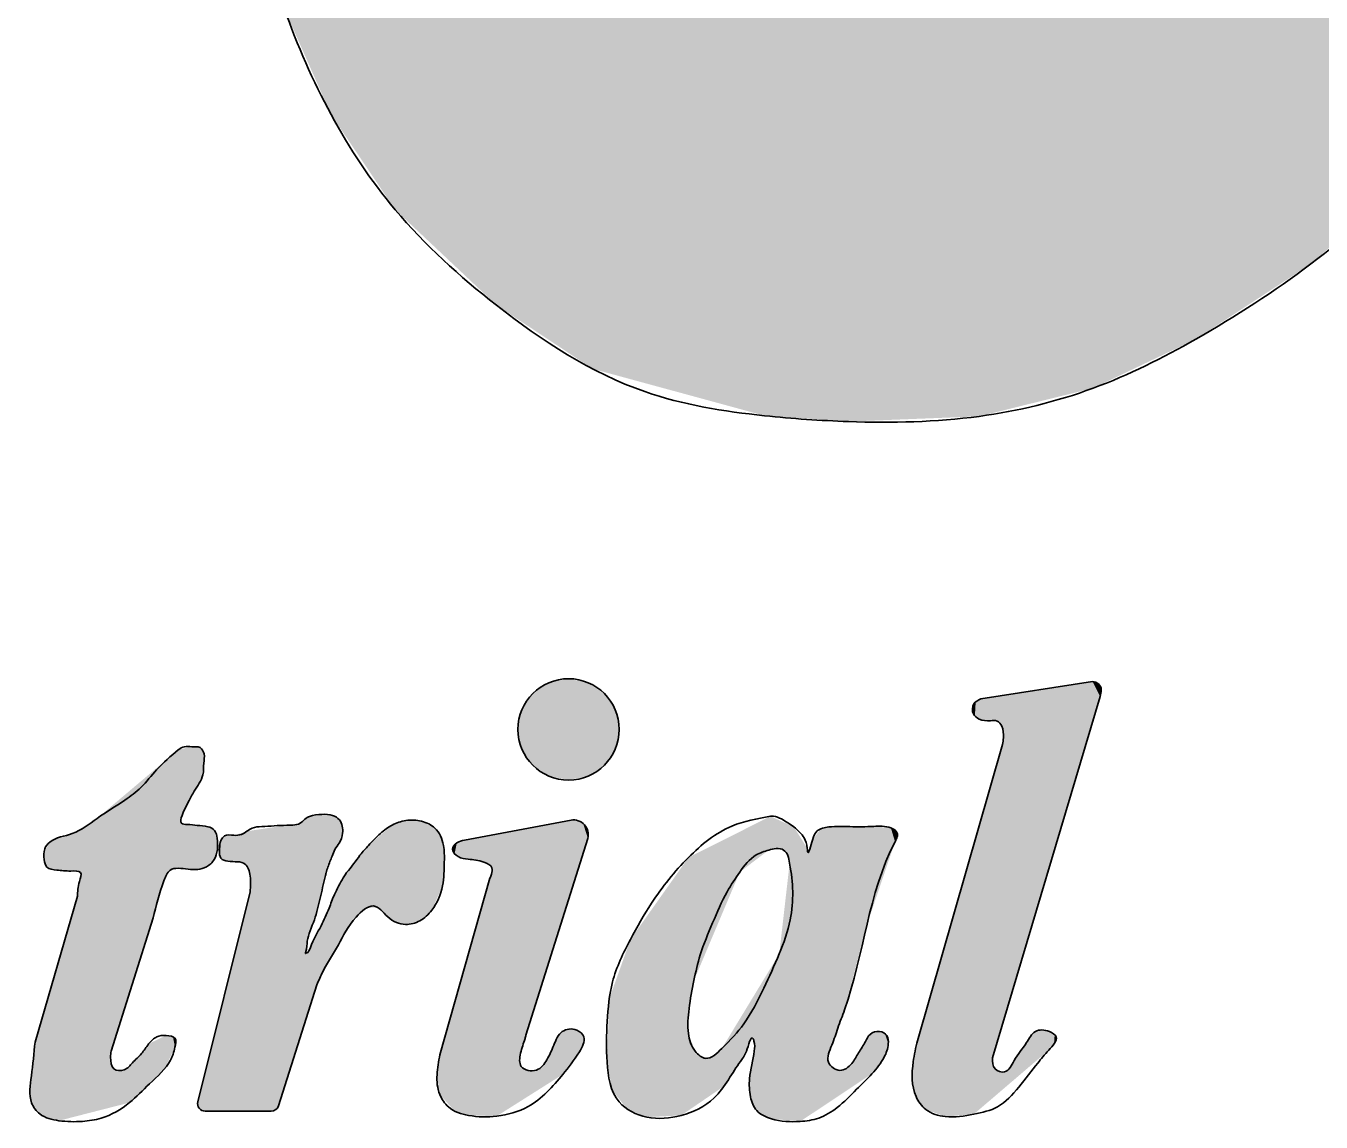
# Model space of a CAD drawing. Extents: x 23 to 587, y 4 to 413.
# Drawn here: x 474.889 to 479.053, y 39.554 to 43.079 of the extents above; entities that cross this region are included whole.
import ezdxf

# ---------------------------------------------------------------- set-up
doc = ezdxf.new("R2010")
doc.units = 0
doc.layers.get('0').update_dxf_attribs({"lineweight": 13})
doc.layers.add('6', color=7, linetype='Continuous', lineweight=13)

# ---------------------------------------------------------------- blocks, each defined once
blk = doc.blocks.new('BLOCK627')
at = {"color": 7, "lineweight": 5}
for points in [[(474.9324, 47.6715), (473.7604, 42.2609), (473.1884, 43.8401), (473.3863, 41.9557)], [(474.9324, 47.6715), (476.421, 47.6715), (473.7604, 42.2609), (474.0386, 42.6115)]]:
    blk.add_solid(points, dxfattribs=at)
blk = doc.blocks.new('BLOCK628')
at = {"color": 7, "lineweight": 5}
for points in [[(476.3907, 46.7468), (476.4017, 42.1808), (476.9801, 47.3324)], [(476.4017, 42.1808), (476.7608, 44.7726), (476.9801, 47.3324)], [(476.0575, 46.2802), (476.0759, 42.4878), (476.3907, 46.7468), (476.4017, 42.1808)], [(475.7695, 45.6832), (475.8699, 42.7935), (476.0575, 46.2802), (476.0759, 42.4878)], [(475.6338, 45.2181), (475.7198, 43.1333), (475.7695, 45.6832), (475.8699, 42.7935)], [(476.7105, 41.9761), (476.7515, 44.3018), (476.4017, 42.1808), (476.7608, 44.7726)], [(477.2635, 41.8254), (476.7923, 44.0704), (476.7105, 41.9761), (476.7515, 44.3018)], [(479.3503, 42.6019), (479.0871, 44.3065), (479.0188, 42.3127), (478.8783, 43.9149)], [(477.1854, 43.4338), (476.9398, 43.7217), (477.2635, 41.8254), (476.7923, 44.0704)], [(479.0188, 42.3127), (478.8783, 43.9149), (478.6507, 42.0719), (478.5855, 43.5708)], [(478.6507, 42.0719), (478.5855, 43.5708), (478.3202, 41.914), (478.2807, 43.3273)], [(477.1854, 43.4338), (477.2635, 41.8254), (477.4414, 43.2767), (477.5333, 41.8066)], [(478.3202, 41.914), (478.2807, 43.3273), (478.1072, 43.2458)], [(477.4414, 43.2767), (477.5333, 41.8066), (477.731, 43.2017), (477.9537, 41.8233)], [(477.731, 43.2017), (477.9537, 41.8233), (478.1072, 43.2458), (478.3202, 41.914)]]:
    blk.add_solid(points, dxfattribs=at)
blk = doc.blocks.new('BLOCK640')
at = {"color": 7, "lineweight": 5}
for points in [[(475.1174, 40.5306), (475.3787, 40.7514), (475.1611, 39.7625), (475.1628, 39.7824)], [(475.3787, 40.7514), (475.2979, 40.2103), (475.1628, 39.7824)], [(475.3787, 40.7514), (475.3439, 40.3548), (475.2979, 40.2103), (475.3322, 40.3295)], [(475.3787, 40.7514), (475.3865, 40.5211), (475.3439, 40.3548), (475.3688, 40.3697)], [(475.3787, 40.7514), (475.4217, 40.761), (475.3865, 40.5211), (475.387, 40.5269)], [(475.387, 40.5269), (475.4217, 40.761), (475.3907, 40.5397)], [(475.3907, 40.5397), (475.4217, 40.761), (475.4299, 40.6184), (475.4403, 40.7606)], [(475.4299, 40.6184), (475.4403, 40.7606), (475.451, 40.6525), (475.4544, 40.7529)], [(475.451, 40.6525), (475.4544, 40.7529), (475.4606, 40.7084), (475.4616, 40.7376)], [(475.4606, 40.7084), (475.4616, 40.7376), (475.4625, 40.7278)], [(475.1174, 40.5306), (475.0568, 40.3605), (475.0378, 40.4815), (475.0495, 40.3614)], [(475.1174, 40.5306), (475.0652, 40.3543), (475.0568, 40.3605), (475.0623, 40.3583)], [(475.1174, 40.5306), (475.1611, 39.7625), (475.0652, 40.3543), (475.0657, 40.3488)], [(475.4101, 40.3672), (475.3688, 40.3697), (475.3876, 40.5164), (475.3865, 40.5211)], [(474.9653, 40.4541), (474.9875, 40.4667), (474.9877, 40.3645), (475.0378, 40.4815)], [(474.9877, 40.3645), (475.0378, 40.4815), (475.0331, 40.3612), (475.0495, 40.3614)], [(475.4101, 40.3672), (475.3876, 40.5164), (475.3936, 40.5122), (475.3889, 40.5146)], [(475.3936, 40.5122), (475.4072, 40.511), (475.4101, 40.3672), (475.439, 40.5079)], [(475.4101, 40.3672), (475.439, 40.5079), (475.4507, 40.3679), (475.4739, 40.5037)], [(475.4507, 40.3679), (475.4739, 40.5037), (475.4687, 40.3743), (475.4939, 40.3983)], [(475.4739, 40.5037), (475.4895, 40.4971), (475.4939, 40.3983), (475.4996, 40.4844)], [(475.4939, 40.3983), (475.4996, 40.4844), (475.5023, 40.4193), (475.5033, 40.4668)], [(474.9653, 40.4541), (474.9519, 40.3807), (474.9467, 40.4215), (474.9478, 40.3978)], [(474.9653, 40.4541), (474.9877, 40.3645), (474.9519, 40.3807), (474.965, 40.3686)], [(475.1646, 39.735), (474.995, 39.5584), (475.0607, 40.3275), (475.0541, 40.2801)], [(475.1646, 39.735), (475.0607, 40.3275), (475.1611, 39.7625), (475.0657, 40.3488)], [(474.907, 39.6158), (474.918, 39.8113), (474.9331, 39.58), (475.0541, 40.2801)], [(474.9331, 39.58), (475.0541, 40.2801), (474.9519, 39.5691), (474.995, 39.5584)], [(474.9014, 39.6436), (474.9063, 39.7023), (474.907, 39.6158), (474.918, 39.8113)], [(475.2315, 39.7449), (475.2833, 39.8056), (475.3352, 39.7258), (475.3393, 39.8325)], [(475.3352, 39.7258), (475.3393, 39.8325), (475.3679, 39.7947), (475.3614, 39.8285)], [(475.3679, 39.7947), (475.3614, 39.8285), (475.3709, 39.8149)], [(475.2217, 39.6165), (474.995, 39.5584), (475.1812, 39.7204), (475.1646, 39.735)], [(475.2217, 39.6165), (475.1812, 39.7204), (475.2149, 39.7278), (475.2047, 39.7218)], [(475.2217, 39.6165), (475.2149, 39.7278), (475.3352, 39.7258), (475.2315, 39.7449)]]:
    blk.add_solid(points, dxfattribs=at)
blk = doc.blocks.new('BLOCK641')
at = {"color": 7, "lineweight": 5}
for points in [[(475.7877, 40.0973), (475.7611, 40.5112), (475.8009, 40.5369), (475.7859, 40.528)], [(475.7877, 40.0973), (475.8009, 40.5369), (475.7879, 40.0982)], [(475.8009, 40.5369), (475.7986, 40.1579), (475.7879, 40.0982)], [(475.8404, 40.5435), (475.8162, 40.2045), (475.8009, 40.5369), (475.7986, 40.1579)], [(475.8748, 40.5399), (475.8511, 40.3428), (475.8404, 40.5435), (475.8162, 40.2045)], [(475.8748, 40.5399), (475.8731, 40.4094), (475.8511, 40.3428)], [(475.8967, 40.5255), (475.8961, 40.4513), (475.8748, 40.5399), (475.8731, 40.4094)], [(475.9038, 40.5128), (475.9068, 40.4827), (475.8967, 40.5255), (475.8961, 40.4513)], [(476.0664, 40.509), (476.1101, 40.5235), (476.0518, 40.2144), (476.0797, 40.1959)], [(476.1101, 40.5235), (476.1092, 40.1893), (476.0797, 40.1959)], [(476.1609, 40.521), (476.155, 40.2011), (476.1101, 40.5235), (476.1092, 40.1893)], [(476.2036, 40.4989), (476.1938, 40.2356), (476.1609, 40.521), (476.155, 40.2011)], [(475.538, 40.3927), (475.5577, 40.4761), (475.5781, 40.39), (475.599, 40.4891)], [(475.5781, 40.39), (475.599, 40.4891), (475.6017, 40.3734)], [(475.7273, 40.5084), (475.6017, 40.3734), (475.599, 40.4891)], [(475.7273, 40.5084), (475.6775, 39.5891), (475.6017, 40.3734), (475.6098, 40.3451)], [(475.7273, 40.5084), (475.6813, 39.5894), (475.6775, 39.5891), (475.6794, 39.5892)], [(475.7273, 40.5084), (475.685, 39.5903), (475.6813, 39.5894), (475.6832, 39.5898)], [(475.7273, 40.5084), (475.6885, 39.5918), (475.685, 39.5903), (475.6868, 39.591)], [(475.7273, 40.5084), (475.6918, 39.5938), (475.6885, 39.5918), (475.6902, 39.5927)], [(475.7273, 40.5084), (475.6947, 39.5963), (475.6918, 39.5938), (475.6933, 39.595)], [(475.7273, 40.5084), (475.6972, 39.5992), (475.6947, 39.5963), (475.696, 39.5977)], [(475.7273, 40.5084), (475.6992, 39.6025), (475.6972, 39.5992), (475.6982, 39.6008)], [(475.7273, 40.5084), (475.7006, 39.606), (475.6992, 39.6025), (475.7, 39.6042)], [(475.7877, 40.0973), (475.7006, 39.606), (475.7611, 40.5112), (475.7273, 40.5084)], [(476.0664, 40.509), (476.0518, 40.2144), (475.9903, 40.4437), (476.022, 40.2423)], [(476.2281, 40.3136), (476.1938, 40.2356), (476.2166, 40.4832), (476.2036, 40.4989)], [(476.2281, 40.3136), (476.2166, 40.4832), (476.2339, 40.3911), (476.2314, 40.4436)], [(475.5162, 40.461), (475.5123, 40.4095), (475.5104, 40.4271)], [(475.5217, 40.3976), (475.5123, 40.4095), (475.5227, 40.4705), (475.5162, 40.461)], [(475.5217, 40.3976), (475.5227, 40.4705), (475.538, 40.3927)], [(475.5227, 40.4705), (475.5362, 40.4769), (475.538, 40.3927), (475.5577, 40.4761)], [(475.9091, 40.3397), (475.9206, 40.357), (475.9504, 40.2133), (475.9903, 40.4437)], [(475.9504, 40.2133), (475.9903, 40.4437), (475.9872, 40.2443), (476.022, 40.2423)], [(475.6093, 40.2948), (475.6098, 40.3451), (475.4647, 39.5891), (475.6775, 39.5891)], [(475.8241, 39.9952), (475.8633, 40.2418), (475.8932, 40.124), (475.9091, 40.3397)], [(475.8932, 40.124), (475.9091, 40.3397), (475.9504, 40.2133)], [(475.6093, 40.2948), (475.4427, 39.6031), (475.4412, 39.6192), (475.4417, 39.6057)], [(475.6093, 40.2948), (475.4456, 39.5984), (475.4427, 39.6031), (475.444, 39.6007)], [(475.6093, 40.2948), (475.4495, 39.5945), (475.4456, 39.5984), (475.4474, 39.5964)], [(475.6093, 40.2948), (475.4541, 39.5916), (475.4495, 39.5945), (475.4517, 39.5929)], [(475.6093, 40.2948), (475.4593, 39.5897), (475.4541, 39.5916), (475.4566, 39.5905)], [(475.6093, 40.2948), (475.4647, 39.5891), (475.4593, 39.5897), (475.462, 39.5893)], [(475.7993, 40.1054), (475.8035, 40.1157), (475.8241, 39.9952), (475.8633, 40.2418)], [(475.8241, 39.9952), (475.7889, 40.0966), (475.7993, 40.1054), (475.7962, 40.101)], [(475.8241, 39.9952), (475.7006, 39.606), (475.7889, 40.0966), (475.7877, 40.0973)], [(475.4407, 39.6165), (475.4406, 39.611), (475.4405, 39.6138)], [(475.441, 39.6083), (475.4406, 39.611), (475.4412, 39.6192), (475.4407, 39.6165)], [(475.441, 39.6083), (475.4412, 39.6192), (475.4417, 39.6057)]]:
    blk.add_solid(points, dxfattribs=at)
blk = doc.blocks.new('BLOCK642')
at = {"color": 7, "lineweight": 5}
for points in [[(476.6414, 40.5248), (476.3611, 40.3897), (476.299, 40.4609), (476.3105, 40.3993)], [(476.6414, 40.5248), (476.3878, 40.365), (476.3611, 40.3897), (476.3811, 40.3794)], [(476.4026, 39.5731), (476.3856, 40.3514), (476.6414, 40.5248), (476.3878, 40.365)], [(476.4026, 39.5731), (476.6414, 40.5248), (476.4767, 39.7453), (476.4791, 39.7753)], [(476.4791, 39.7753), (476.6414, 40.5248), (476.4964, 39.8336)], [(476.6954, 40.4663), (476.4964, 39.8336), (476.6473, 40.5255), (476.6414, 40.5248)], [(476.6954, 40.4663), (476.6473, 40.5255), (476.6591, 40.5246), (476.6533, 40.5254)], [(476.6954, 40.4663), (476.6591, 40.5246), (476.6703, 40.5208), (476.6648, 40.5231)], [(476.6954, 40.4663), (476.6703, 40.5208), (476.6802, 40.5144), (476.6754, 40.5179)], [(476.6954, 40.4663), (476.6802, 40.5144), (476.6882, 40.5057), (476.6845, 40.5103)], [(476.6954, 40.4663), (476.6882, 40.5057), (476.6913, 40.5007)], [(476.6913, 40.5007), (476.6938, 40.4953), (476.6954, 40.4663), (476.6956, 40.4897)], [(476.6954, 40.4663), (476.6956, 40.4897), (476.6966, 40.4721), (476.6966, 40.4839)], [(476.6966, 40.4721), (476.6966, 40.4839), (476.697, 40.478)], [(476.2629, 40.4221), (476.2625, 40.4388), (476.2669, 40.4165), (476.2741, 40.4516)], [(476.2782, 40.4075), (476.2669, 40.4165), (476.299, 40.4609), (476.2741, 40.4516)], [(476.2782, 40.4075), (476.299, 40.4609), (476.3105, 40.3993)], [(476.2667, 39.5898), (476.2191, 39.643), (476.3807, 40.3388), (476.2195, 39.7701)], [(476.2667, 39.5898), (476.3807, 40.3388), (476.3116, 39.5754)], [(476.4026, 39.5731), (476.3116, 39.5754), (476.3856, 40.3514), (476.3807, 40.3388)], [(476.6151, 39.7074), (476.6129, 39.8449), (476.6681, 39.7797), (476.6352, 39.8529)], [(476.6352, 39.8529), (476.6597, 39.8496), (476.6681, 39.7797), (476.6775, 39.8366)], [(476.6151, 39.7074), (476.5858, 39.801), (476.6129, 39.8449), (476.6012, 39.8328)], [(476.6681, 39.7797), (476.6775, 39.8366), (476.6798, 39.8013), (476.6832, 39.8122)], [(476.2195, 39.7701), (476.2191, 39.643), (476.2104, 39.7062)], [(476.6151, 39.7074), (476.5439, 39.7291), (476.5858, 39.801), (476.5636, 39.7543)], [(476.4026, 39.5731), (476.4767, 39.7453), (476.4984, 39.7215), (476.486, 39.728)], [(476.6151, 39.7074), (476.4026, 39.5731), (476.5439, 39.7291), (476.5143, 39.719)], [(476.4026, 39.5731), (476.4984, 39.7215), (476.5143, 39.719)]]:
    blk.add_solid(points, dxfattribs=at)
blk = doc.blocks.new('BLOCK643')
at = {"color": 7, "lineweight": 5}
for points in [[(476.7839, 40.7544), (476.5182, 40.9319), (476.6334, 40.9796), (476.5711, 40.9672)], [(476.7839, 40.7544), (476.6334, 40.9796), (476.7486, 40.9319), (476.6957, 40.9672)], [(476.7839, 40.7544), (476.4706, 40.8167), (476.5182, 40.9319), (476.4829, 40.879)], [(476.7839, 40.7544), (476.7486, 40.9319), (476.7963, 40.8167), (476.7839, 40.879)], [(476.7839, 40.7544), (476.5182, 40.7016), (476.4706, 40.8167), (476.4829, 40.7544)], [(476.7839, 40.7544), (476.6334, 40.6539), (476.5182, 40.7016), (476.5711, 40.6663)], [(476.7839, 40.7544), (476.7486, 40.7016), (476.6334, 40.6539), (476.6957, 40.6663)]]:
    blk.add_solid(points, dxfattribs=at)
blk = doc.blocks.new('BLOCK644')
at = {"color": 7, "lineweight": 5}
for points in [[(477.019, 40.4049), (477.1837, 40.3577), (477.2827, 40.5373), (477.277, 40.4287)], [(477.2827, 40.5373), (477.277, 40.4287), (477.3012, 40.4333)], [(477.3578, 40.5028), (477.2827, 40.5373), (477.3177, 40.4317), (477.3012, 40.4333)], [(477.3578, 40.5028), (477.3177, 40.4317), (477.3442, 40.3863), (477.3348, 40.418)], [(477.3578, 40.5028), (477.3442, 40.3863), (477.4009, 40.4345), (477.3781, 39.5559)], [(477.4673, 39.7641), (477.4434, 40.4964), (477.4066, 40.4247), (477.4177, 40.4609)], [(477.4673, 39.7641), (477.4799, 39.8012), (477.4434, 40.4964), (477.4705, 40.5028)], [(477.6144, 40.5046), (477.4705, 40.5028), (477.5208, 39.9154), (477.4799, 39.8012)], [(477.6144, 40.5046), (477.5208, 39.9154), (477.6832, 40.4554), (477.5931, 40.1898)], [(477.6144, 40.5046), (477.6832, 40.4554), (477.6696, 40.4998)], [(477.6856, 40.4903), (477.6696, 40.4998), (477.69, 40.4717), (477.6832, 40.4554)], [(477.6856, 40.4903), (477.69, 40.4717), (477.69, 40.4831)], [(476.8326, 40.1414), (476.885, 39.5699), (477.019, 40.4049), (476.9955, 39.5754)], [(477.019, 40.4049), (476.9955, 39.5754), (477.0186, 39.8384), (477.0405, 39.7814)], [(477.019, 40.4049), (477.0186, 39.8384), (477.0209, 39.9189)], [(477.0209, 39.9189), (477.0366, 40.0094), (477.019, 40.4049), (477.1837, 40.3577)], [(477.4673, 39.7641), (477.4009, 40.4345), (477.4691, 39.7464), (477.3781, 39.5559)], [(477.4673, 39.7641), (477.4027, 40.4219), (477.4009, 40.4345), (477.402, 40.4251)], [(477.4673, 39.7641), (477.4046, 40.4212), (477.4027, 40.4219), (477.4034, 40.4209)], [(477.4673, 39.7641), (477.4066, 40.4247), (477.4046, 40.4212), (477.4052, 40.4221)], [(477.3108, 40.0945), (477.3781, 39.5559), (477.3442, 40.3863)], [(476.7642, 39.9504), (476.7571, 39.7467), (476.8326, 40.1414), (476.7739, 39.6566)], [(476.7739, 39.6566), (476.8209, 39.5964), (476.8326, 40.1414), (476.885, 39.5699)], [(477.3108, 40.0945), (477.1264, 39.7908), (477.1857, 39.7488), (477.1333, 39.6695)], [(477.3108, 40.0945), (477.1857, 39.7488), (477.2191, 39.8205), (477.2145, 39.8097)], [(477.3108, 40.0945), (477.2191, 39.8205), (477.2221, 39.8241), (477.2211, 39.8233)], [(477.3108, 40.0945), (477.2221, 39.8241), (477.2259, 39.8229), (477.2236, 39.8245)], [(477.3108, 40.0945), (477.2259, 39.8229), (477.2296, 39.8145), (477.2272, 39.8207)], [(477.3108, 40.0945), (477.2296, 39.8145), (477.2521, 39.5793), (477.2307, 39.7824)], [(477.3108, 40.0945), (477.2521, 39.5793), (477.3781, 39.5559), (477.2856, 39.5645)], [(477.6088, 39.7094), (477.5969, 39.829), (477.5656, 39.7765), (477.588, 39.8128)], [(477.6168, 39.8438), (477.5969, 39.829), (477.6482, 39.7626), (477.6088, 39.7094)], [(477.6168, 39.8438), (477.6482, 39.7626), (477.6335, 39.8452)], [(477.6506, 39.8384), (477.6335, 39.8452), (477.6613, 39.8058), (477.6482, 39.7626)], [(477.6506, 39.8384), (477.6613, 39.8058), (477.6602, 39.8241)], [(477.1333, 39.6695), (477.0405, 39.7814), (476.9955, 39.5754)], [(477.1333, 39.6695), (477.0922, 39.7626), (477.0405, 39.7814), (477.062, 39.7628)], [(477.1333, 39.6695), (477.1264, 39.7908), (477.0922, 39.7626), (477.104, 39.7701)], [(477.2307, 39.7824), (477.2153, 39.6934), (477.2294, 39.6039), (477.2184, 39.6352)], [(477.2307, 39.7824), (477.2294, 39.6039), (477.2521, 39.5793)], [(477.6088, 39.7094), (477.5656, 39.7765), (477.5198, 39.7231), (477.544, 39.7426)], [(477.4837, 39.7284), (477.4691, 39.7464), (477.4979, 39.7214), (477.3781, 39.5559)], [(477.6088, 39.7094), (477.5198, 39.7231), (477.3781, 39.5559), (477.4979, 39.7214)]]:
    blk.add_solid(points, dxfattribs=at)
blk = doc.blocks.new('BLOCK645')
at = {"color": 7, "lineweight": 5}
for points in [[(478.3179, 40.9711), (477.9901, 40.8444), (477.9589, 40.9145), (477.9534, 40.85)], [(478.0172, 40.8396), (478.0045, 40.845), (478.3179, 40.9711), (477.9901, 40.8444)], [(478.3179, 40.9711), (478.026, 40.827), (478.0172, 40.8396)], [(478.3422, 40.9227), (478.0313, 40.7898), (478.3179, 40.9711), (478.026, 40.827)], [(478.3422, 40.9227), (478.3179, 40.9711), (478.3435, 40.9542), (478.3315, 40.9666)], [(478.3422, 40.9227), (478.3435, 40.9542), (478.3462, 40.9436)], [(477.9424, 40.9052), (477.9399, 40.8598), (477.9318, 40.8831)], [(477.9589, 40.9145), (477.9534, 40.85), (477.9424, 40.9052), (477.9399, 40.8598)], [(477.9967, 39.7603), (478.0288, 40.768), (478.3422, 40.9227), (478.0313, 40.7898)], [(477.7505, 39.6362), (477.7548, 39.8158), (477.7821, 39.5946), (478.0288, 40.768)], [(477.7821, 39.5946), (478.0288, 40.768), (477.8447, 39.5715), (477.9366, 39.5795)], [(477.9989, 39.735), (477.9366, 39.5795), (477.9967, 39.7603), (478.0288, 40.768)], [(477.7403, 39.6719), (477.7416, 39.7475), (477.7505, 39.6362), (477.7548, 39.8158)], [(478.1775, 39.7855), (478.0661, 39.7516), (478.1232, 39.8356), (478.1058, 39.8094)], [(478.1232, 39.8356), (478.1478, 39.8497), (478.1775, 39.7855), (478.1792, 39.8451)], [(478.1775, 39.7855), (478.1792, 39.8451), (478.1941, 39.8048), (478.1963, 39.8348)], [(478.1941, 39.8048), (478.1963, 39.8348), (478.1998, 39.8145), (478.2009, 39.8281)], [(478.1998, 39.8145), (478.2009, 39.8281), (478.2018, 39.8238)], [(478.1775, 39.7855), (477.9366, 39.5795), (478.0481, 39.7231), (478.0353, 39.7155)], [(478.1775, 39.7855), (478.0481, 39.7231), (478.0661, 39.7516), (478.0547, 39.7316)], [(477.9366, 39.5795), (477.9989, 39.735), (478.0188, 39.7164), (478.0045, 39.725)], [(477.9366, 39.5795), (478.0188, 39.7164), (478.0353, 39.7155)]]:
    blk.add_solid(points, dxfattribs=at)

msp = doc.modelspace()

# ---------------------------------------------------------------- linework, layer by layer
at = {"layer": '6', "color": 7, "lineweight": 35, "ltscale": 0.009086}
msp.add_line((477.9589, 40.9145), (478.3179, 40.9711), dxfattribs=at)
at = {"layer": '6', "color": 7, "lineweight": 35, "ltscale": 0.030318}
msp.add_line((478.3422, 40.9227), (477.9967, 39.7603), dxfattribs=at)
at = {"layer": '6', "color": 7, "lineweight": 35, "ltscale": 0.024773}
msp.add_line((478.0288, 40.768), (477.7548, 39.8157), dxfattribs=at)
at = {"layer": '6', "color": 7, "lineweight": 35, "ltscale": 0.00871}
msp.add_line((476.299, 40.4609), (476.6415, 40.5248), dxfattribs=at)
at = {"layer": '6', "color": 7, "lineweight": 35, "ltscale": 0.01658}
msp.add_line((476.6954, 40.4663), (476.4964, 39.8336), dxfattribs=at)
at = {"layer": '6', "color": 7, "lineweight": 35, "ltscale": 0.014777}
msp.add_line((476.3807, 40.3388), (476.2195, 39.7701), dxfattribs=at)
at = {"layer": '6', "color": 7, "lineweight": 35, "ltscale": 0.012203}
msp.add_line((475.0541, 40.2801), (474.918, 39.8113), dxfattribs=at)
at = {"layer": '6', "color": 7, "lineweight": 35, "ltscale": 0.017405}
msp.add_line((475.4412, 39.6192), (475.6093, 40.2948), dxfattribs=at)
at = {"layer": '6', "color": 7, "lineweight": 35, "ltscale": 0.011218}
msp.add_line((475.2979, 40.2103), (475.1628, 39.7824), dxfattribs=at)
at = {"layer": '6', "color": 7, "lineweight": 35, "ltscale": 0.010206}
msp.add_line((475.8241, 39.9952), (475.7006, 39.606), dxfattribs=at)
at = {"layer": '6', "color": 7, "lineweight": 35, "ltscale": 0.005319}
msp.add_line((475.4647, 39.5891), (475.6775, 39.5891), dxfattribs=at)
at = {"layer": '6', "color": 7, "lineweight": 35}
msp.add_circle((476.6334, 40.8167), 0.1629, dxfattribs=at)
for centre, radius, start, end in [((476.6497, 40.4783), 0.0472, 345.222, 460.0834), ((475.4647, 39.6134), 0.0242, 166.0251, 270), ((475.6775, 39.6134), 0.0242, 270, 342.3956)]:
    msp.add_arc(centre, radius, start, end, dxfattribs=at)
for points, knots in [([(478.0893, 47.8167), (477.9158, 47.7797), (477.5156, 47.6944), (476.9225, 47.3264), (476.4325, 46.8236), (476.0267, 46.2644), (475.704, 45.5983), (475.5606, 44.9156), (475.5128, 44.291), (475.5551, 43.7483), (475.6906, 43.1194), (475.9881, 42.5388), (476.4204, 42.1501), (476.8174, 41.8893), (477.2232, 41.8248), (477.5828, 41.8), (477.941, 41.8068), (478.3219, 41.8994), (478.6763, 42.0781), (479.0257, 42.3045), (479.3882, 42.6231), (479.7265, 43.0184), (480.0199, 43.5279), (480.288, 44.1269), (480.4232, 44.8306), (480.4478, 45.5337), (480.3849, 46.1917), (480.1354, 46.7862), (479.7679, 47.2917), (479.349, 47.6244), (478.9254, 47.7706), (478.5277, 47.8322), (478.2368, 47.8219), (478.0893, 47.8167)], [0, 0, 0, 0, 2.183735, 5.035582, 8.461905, 10.826463, 13.559634, 17.552544, 19.368535, 21.29885, 24.261949, 27.302126, 29.148446, 31.424898, 33.043708, 34.159085, 35.894158, 37.450985, 38.961599, 40.783559, 42.589721, 44.914372, 47.182552, 49.843664, 52.998076, 55.968098, 58.542149, 61.101774, 63.838328, 66.217107, 67.56891, 69.341288, 71.163761, 71.163761, 71.163761, 71.163761]), ([(478.3179, 40.9711), (478.325, 40.9693), (478.3392, 40.9656), (478.349, 40.9433), (478.3444, 40.9296), (478.3422, 40.9227)], [0, 0, 0, 0, 0.0869014, 0.1741679, 0.2620393, 0.2620393, 0.2620393, 0.2620393]), ([(477.9589, 40.9145), (477.9501, 40.9104), (477.9311, 40.9014), (477.9299, 40.8662), (477.9563, 40.8454), (477.9842, 40.8429), (478.0128, 40.8472), (478.0313, 40.8227), (478.0325, 40.7949), (478.0298, 40.7753), (478.0288, 40.768)], [0, 0, 0, 0, 0.1135102, 0.2453343, 0.3476466, 0.5003712, 0.5874598, 0.6789255, 0.8339248, 0.9243751, 0.9243751, 0.9243751, 0.9243751]), ([(475.3787, 40.7514), (475.3546, 40.7307), (475.3114, 40.6936), (475.2632, 40.6305), (475.1966, 40.58), (475.1198, 40.5358), (475.0471, 40.4751), (474.9756, 40.4701), (474.9447, 40.431), (474.9465, 40.4016), (474.9532, 40.3675), (474.9945, 40.3642), (475.0241, 40.3596), (475.0732, 40.3638), (475.0562, 40.3185), (475.0549, 40.2948), (475.0541, 40.2801)], [0, 0, 0, 0, 0.392093, 0.702132, 0.975915, 1.417444, 1.803081, 2.122725, 2.233396, 2.376927, 2.481084, 2.616567, 2.804057, 2.933731, 3.053829, 3.251311, 3.251311, 3.251311, 3.251311]), ([(475.3787, 40.7514), (475.3851, 40.7554), (475.3983, 40.7638), (475.4225, 40.7595), (475.4499, 40.7636), (475.4655, 40.7357), (475.4587, 40.7058), (475.4619, 40.6622), (475.4319, 40.6251), (475.4098, 40.5802), (475.3936, 40.5519), (475.3818, 40.5111), (475.4136, 40.5114), (475.4394, 40.507), (475.4704, 40.5068), (475.4993, 40.4939), (475.5062, 40.4516), (475.5059, 40.4056), (475.4634, 40.3651), (475.4121, 40.3648), (475.3508, 40.377), (475.3198, 40.2998), (475.3073, 40.2489), (475.2979, 40.2103)], [0, 0, 0, 0, 0.089997, 0.186341, 0.297391, 0.397575, 0.518017, 0.674966, 0.918218, 1.077959, 1.281122, 1.384826, 1.462039, 1.593881, 1.738836, 1.840466, 1.948268, 2.233454, 2.376678, 2.620354, 2.859074, 3.022938, 3.534352, 3.534352, 3.534352, 3.534352]), ([(475.6093, 40.2948), (475.6108, 40.3111), (475.6134, 40.3407), (475.597, 40.3972), (475.5493, 40.388), (475.5115, 40.3993), (475.5098, 40.4312), (475.5114, 40.4559), (475.529, 40.4804), (475.5558, 40.4749), (475.5878, 40.4771), (475.6118, 40.5029), (475.6645, 40.5042), (475.7142, 40.5096), (475.7683, 40.508), (475.7859, 40.5294), (475.8074, 40.5413), (475.8386, 40.5441), (475.8726, 40.5436), (475.9045, 40.524), (475.9103, 40.4854), (475.8993, 40.4526), (475.8807, 40.4321), (475.8738, 40.4105), (475.8638, 40.3855), (475.8556, 40.3643), (475.8524, 40.3486), (475.8511, 40.3428)], [0, 0, 0, 0, 0.207629, 0.379347, 0.612066, 0.711633, 0.81615, 0.958139, 1.027443, 1.154516, 1.253434, 1.42092, 1.547559, 1.879699, 2.081223, 2.141475, 2.2136, 2.378533, 2.521562, 2.629363, 2.810693, 2.947796, 3.051019, 3.145936, 3.224639, 3.384139, 3.430919, 3.430919, 3.430919, 3.430919]), ([(475.9091, 40.3397), (475.919, 40.3553), (475.9339, 40.3714), (475.9606, 40.4118), (475.9922, 40.4456), (476.0246, 40.4809), (476.0667, 40.512), (476.1108, 40.5265), (476.1607, 40.5247), (476.2115, 40.5004), (476.2346, 40.4495), (476.2339, 40.3825), (476.2327, 40.3094), (476.2031, 40.2402), (476.1583, 40.1983), (476.1044, 40.1833), (476.0532, 40.2052), (476.0082, 40.2679), (475.9306, 40.1999), (475.8965, 40.1244), (475.8497, 40.0545), (475.8302, 40.0093), (475.8241, 39.9952)], [3.96353, 3.96353, 3.96353, 3.96353, 3.9783, 4.238432, 4.434376, 4.682303, 4.884868, 5.09916, 5.33431, 5.556429, 5.842571, 6.067064, 6.398304, 6.772607, 7.011963, 7.233822, 7.517011, 7.756317, 8.009494, 8.438078, 8.857522, 9.047921, 9.047921, 9.047921, 9.047921]), ([(477.2827, 40.5373), (477.2402, 40.5297), (477.1404, 40.512), (477.0096, 40.4047), (476.9067, 40.2752), (476.8293, 40.1382), (476.7682, 40.0136), (476.7563, 39.8759), (476.7529, 39.7484), (476.7731, 39.6151), (476.8875, 39.559), (477, 39.5695), (477.1166, 39.625), (477.1672, 39.7275), (477.2069, 39.7754), (477.2204, 39.8381), (477.2333, 39.806), (477.2295, 39.7638), (477.2126, 39.7041), (477.2148, 39.6384), (477.2345, 39.5847), (477.2982, 39.5563), (477.3672, 39.5529), (477.4415, 39.5634), (477.5038, 39.6019), (477.5555, 39.6561), (477.6087, 39.7073), (477.6478, 39.755), (477.663, 39.7985), (477.6609, 39.8346), (477.6319, 39.8496), (477.6004, 39.8401), (477.5866, 39.8073), (477.5649, 39.7777), (477.5465, 39.7404), (477.5065, 39.7088), (477.4545, 39.7478), (477.4827, 39.8032), (477.4988, 39.8573), (477.5831, 40.0721), (477.5963, 40.2948), (477.6905, 40.4691), (477.6915, 40.489), (477.6595, 40.5075), (477.6078, 40.5036), (477.5401, 40.5032), (477.4815, 40.5067), (477.4294, 40.4948), (477.4178, 40.4644), (477.4032, 40.4063), (477.4004, 40.4443), (477.3919, 40.4721), (477.3584, 40.5045), (477.3247, 40.5257), (477.2983, 40.538), (477.2861, 40.5375), (477.2827, 40.5373)], [0, 0, 0, 0, 0.527337, 1.238463, 2.018601, 2.573306, 3.186137, 3.713689, 4.254253, 4.805159, 5.224839, 5.681307, 6.174636, 6.770285, 6.927219, 7.118151, 7.156253, 7.288696, 7.661124, 7.901243, 8.102639, 8.324823, 8.707689, 8.956733, 9.238912, 9.592288, 9.882498, 10.155453, 10.341606, 10.451422, 10.561138, 10.694025, 10.806988, 10.982671, 11.148578, 11.332493, 11.517058, 11.74724, 11.986673, 12.24729, 14.572794, 14.645565, 14.692531, 14.80144, 15.029824, 15.346393, 15.623426, 15.787654, 15.923646, 16.095808, 16.148246, 16.290555, 16.489985, 16.686543, 16.79505, 16.836655, 16.836655, 16.836655, 16.836655]), ([(476.299, 40.4609), (476.2904, 40.4589), (476.2739, 40.455), (476.253, 40.4295), (476.2788, 40.4024), (476.3168, 40.3988), (476.3533, 40.3948), (476.3908, 40.3772), (476.3868, 40.3529), (476.3825, 40.3429), (476.3807, 40.3388)], [0, 0, 0, 0, 0.109539, 0.2106863, 0.3328464, 0.4704771, 0.6827924, 0.8131011, 0.8952684, 0.9508808, 0.9508808, 0.9508808, 0.9508808]), ([(477.277, 40.4287), (477.263, 40.4244), (477.2241, 40.4124), (477.1829, 40.358), (477.1352, 40.286), (477.0967, 40.1944), (477.0564, 40.1007), (477.0355, 40.0069), (477.02, 39.9231), (477.0135, 39.8444), (477.0307, 39.7853), (477.0807, 39.745), (477.1409, 39.8052), (477.2052, 39.8712), (477.26, 39.9819), (477.3116, 40.092), (477.349, 40.1951), (477.3569, 40.2969), (477.3486, 40.3677), (477.3355, 40.4303), (477.3005, 40.435), (477.2849, 40.4308), (477.277, 40.4287)], [0, 0, 0, 0, 0.179468, 0.494364, 0.802648, 1.257999, 1.7155, 2.062888, 2.441923, 2.773724, 3.025497, 3.192558, 3.445574, 3.881271, 4.423335, 4.921975, 5.399186, 5.773082, 6.151792, 6.343528, 6.443266, 6.544518, 6.544518, 6.544518, 6.544518]), ([(475.8511, 40.3428), (475.8455, 40.3197), (475.8342, 40.2733), (475.8196, 40.205), (475.7898, 40.144), (475.7929, 40.1148), (475.7873, 40.0962), (475.7981, 40.099), (475.8086, 40.1347), (475.8366, 40.1796), (475.862, 40.2369), (475.8811, 40.2904), (475.899, 40.3218), (475.9091, 40.3397)], [0, 0, 0, 0, 0.292567, 0.588335, 0.885414, 1.043506, 1.050703, 1.05501, 1.154011, 1.473718, 1.729845, 1.922365, 2.176166, 2.176166, 2.176166, 2.176166]), ([(476.2195, 39.7701), (476.2155, 39.749), (476.2075, 39.7069), (476.2127, 39.6461), (476.2485, 39.5928), (476.3188, 39.5699), (476.4074, 39.5691), (476.5232, 39.6001), (476.6045, 39.6929), (476.6602, 39.7639), (476.6938, 39.8241), (476.6565, 39.8575), (476.6051, 39.8513), (476.5858, 39.7996), (476.5665, 39.7558), (476.5351, 39.7118), (476.4712, 39.7237), (476.4782, 39.78), (476.4901, 39.8103), (476.4954, 39.8299), (476.4964, 39.8336)], [0, 0, 0, 0, 0.266277, 0.52946, 0.732969, 1.020769, 1.39629, 1.829631, 2.459036, 2.828683, 3.035818, 3.165853, 3.359762, 3.57229, 3.785555, 3.979486, 4.185088, 4.360745, 4.564547, 4.611826, 4.611826, 4.611826, 4.611826]), ([(474.918, 39.8113), (474.9148, 39.7754), (474.9089, 39.7112), (474.8942, 39.6272), (474.9352, 39.57), (474.9988, 39.5555), (475.0656, 39.5539), (475.1457, 39.5659), (475.2213, 39.6101), (475.2868, 39.6807), (475.3511, 39.7344), (475.3664, 39.7873), (475.3758, 39.8286), (475.3378, 39.8337), (475.3077, 39.8314), (475.2797, 39.8039), (475.2622, 39.7727), (475.2318, 39.7476), (475.2092, 39.7168), (475.1627, 39.7195), (475.1608, 39.7556), (475.1612, 39.776), (475.1628, 39.7824)], [0, 0, 0, 0, 0.452387, 0.808947, 0.99157, 1.261923, 1.572648, 1.825423, 2.253394, 2.616609, 3.036847, 3.218619, 3.33522, 3.462369, 3.587238, 3.726915, 3.894157, 4.064148, 4.209879, 4.348105, 4.507924, 4.58473, 4.58473, 4.58473, 4.58473]), ([(477.7548, 39.8157), (477.7499, 39.7933), (477.737, 39.7347), (477.7348, 39.6519), (477.782, 39.5864), (477.8536, 39.5642), (477.9321, 39.5781), (478.0212, 39.5972), (478.0833, 39.6671), (478.1337, 39.7347), (478.1726, 39.7811), (478.2146, 39.8247), (478.1737, 39.851), (478.1293, 39.853), (478.1024, 39.7992), (478.0687, 39.763), (478.0451, 39.707), (477.9965, 39.7218), (477.9966, 39.747), (477.9967, 39.7603)], [0, 0, 0, 0, 0.286847, 0.747141, 0.962349, 1.237532, 1.618059, 1.947091, 2.33056, 2.737344, 2.963219, 3.163589, 3.277464, 3.463039, 3.651092, 3.940341, 4.136011, 4.268851, 4.417932, 4.417932, 4.417932, 4.417932])]:
    msp.add_open_spline(points, degree=3, knots=knots, dxfattribs=at)

# ---------------------------------------------------------------- block references
at = {"lineweight": 0}
for name in ['BLOCK628', 'BLOCK627', 'BLOCK643', 'BLOCK645', 'BLOCK640', 'BLOCK641', 'BLOCK642', 'BLOCK644']:
    msp.add_blockref(name, (0, 0), dxfattribs=at)

doc.saveas('drawing.dxf')
